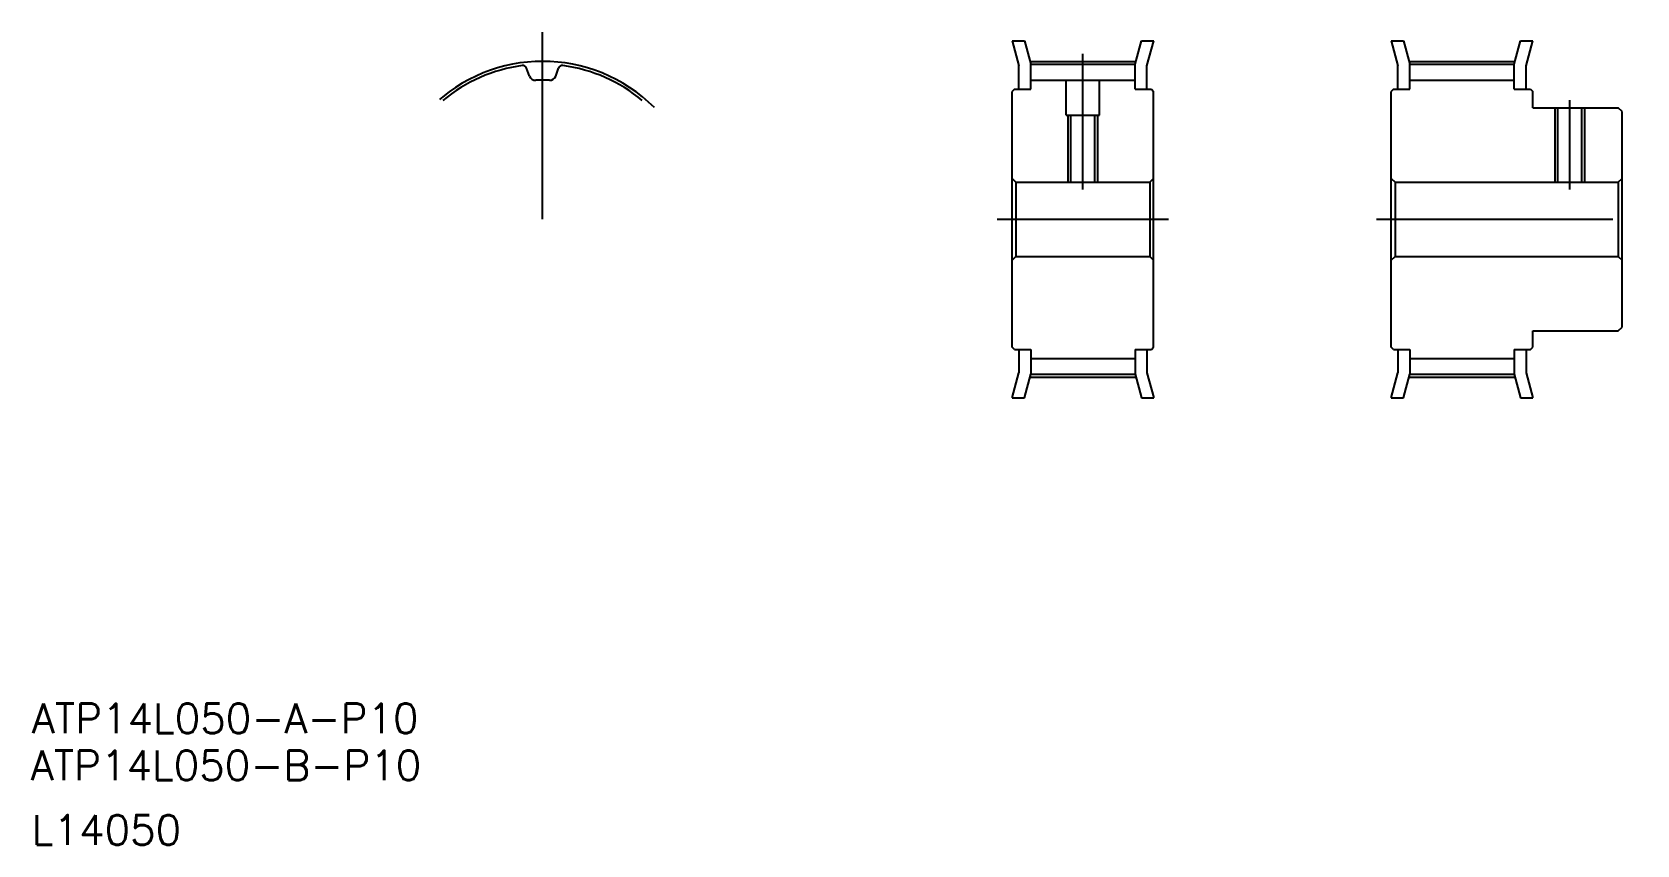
# Model space of a CAD drawing. Extents: x -1 to 215, y 40 to 149.
import ezdxf

# ---------------------------------------------------------------- set-up
doc = ezdxf.new("R2010")
doc.units = 0
doc.linetypes.add('CENTER', pattern=[50.8, 31.75, -6.35, 6.35, -6.35])
doc.linetypes.add('DASHED', pattern=[19.05, 12.7, -6.35])
doc.layers.get('0').update_dxf_attribs({"linetype": 'CONTINUOUS'})
doc.layers.add('CENTER', color=1, linetype='CENTER')
doc.styles.get("Standard").update_dxf_attribs({"font": 'txt', "bigfont": 'BIGFONT'})

msp = doc.modelspace()

# ---------------------------------------------------------------- linework, layer by layer
at = {"color": 7, "linetype": 'CONTINUOUS'}
for p, q in [((130.65, 148.09), (131.55, 144.72)), ((130.65, 148.09), (132.31, 148.09)), ((132.31, 148.09), (133.15, 144.93)), ((147.15, 144.93), (148, 148.09)), ((148, 148.09), (149.66, 148.09)), ((148.75, 144.72), (149.66, 148.09)), ((181.58, 148.09), (182.48, 144.72)), ((181.58, 148.09), (183.23, 148.09)), ((183.23, 148.09), (184.08, 144.93)), ((198.08, 144.93), (198.93, 148.09)), ((198.93, 148.09), (200.58, 148.09)), ((199.68, 144.72), (200.58, 148.09)), ((131.55, 141.59), (131.55, 144.72)), ((133.15, 144.93), (147.15, 144.93)), ((133.15, 141.59), (133.15, 144.93)), ((147.15, 141.59), (147.15, 144.93)), ((148.75, 141.59), (148.75, 144.72)), ((182.48, 141.59), (182.48, 144.72)), ((184.08, 144.93), (198.08, 144.93)), ((184.08, 141.59), (184.08, 144.93)), ((198.08, 141.59), (198.08, 144.93)), ((199.68, 141.59), (199.68, 144.72)), ((65.78, 143.35), (65.4, 144.41)), ((69.33, 143.35), (69.71, 144.41)), ((133.15, 142.8), (147.15, 142.8)), ((184.08, 142.8), (198.08, 142.8)), ((130.95, 141.59), (130.65, 141.29)), ((130.65, 106.89), (130.65, 141.29)), ((130.95, 141.59), (133.15, 141.59)), ((147.15, 141.59), (149.35, 141.59)), ((149.35, 141.59), (149.65, 141.29)), ((149.65, 106.89), (149.65, 141.29)), ((181.88, 141.59), (181.58, 141.29)), ((181.58, 106.89), (181.58, 141.29)), ((181.88, 141.59), (184.08, 141.59)), ((198.08, 141.59), (200.28, 141.59)), ((200.28, 141.59), (200.58, 141.29)), ((200.58, 139.09), (200.58, 141.29)), ((200.58, 139.09), (212.08, 139.09)), ((212.58, 138.59), (212.08, 139.09)), ((212.58, 109.59), (212.58, 138.59)), ((130.65, 129.59), (131.15, 129.09)), ((149.65, 129.59), (149.15, 129.09)), ((181.58, 129.59), (182.08, 129.09)), ((212.08, 129.09), (212.58, 129.59)), ((131.15, 129.09), (149.15, 129.09)), ((131.15, 129.09), (131.15, 119.09)), ((149.15, 129.09), (149.15, 119.09)), ((182.08, 129.09), (212.08, 129.09)), ((182.08, 129.09), (182.08, 119.09)), ((212.08, 129.09), (212.08, 119.09)), ((130.65, 118.59), (131.15, 119.09)), ((131.15, 119.09), (149.15, 119.09)), ((149.65, 118.59), (149.15, 119.09)), ((181.58, 118.59), (182.08, 119.09)), ((182.08, 119.09), (212.08, 119.09)), ((189.58, 119.09), (189.58, 119.09)), ((197.08, 119.09), (197.08, 119.09)), ((212.08, 119.09), (212.58, 118.59)), ((200.58, 109.09), (212.08, 109.09)), ((200.58, 106.89), (200.58, 109.09)), ((212.08, 109.09), (212.58, 109.59)), ((130.95, 106.59), (130.65, 106.89)), ((130.95, 106.59), (133.15, 106.59)), ((131.55, 106.59), (131.55, 103.46)), ((133.15, 106.59), (133.15, 103.25)), ((147.15, 106.59), (147.15, 103.25)), ((147.15, 106.59), (149.35, 106.59)), ((148.75, 106.59), (148.75, 103.46)), ((149.35, 106.59), (149.65, 106.89)), ((181.88, 106.59), (181.58, 106.89)), ((181.88, 106.59), (184.08, 106.59)), ((182.48, 106.59), (182.48, 103.46)), ((184.08, 106.59), (184.08, 103.25)), ((198.08, 106.59), (200.28, 106.59)), ((198.08, 106.59), (198.08, 103.25)), ((199.68, 106.59), (199.68, 103.46)), ((200.28, 106.59), (200.58, 106.89)), ((133.15, 105.38), (147.15, 105.38)), ((184.08, 105.38), (198.08, 105.38)), ((130.65, 100.09), (131.55, 103.46)), ((132.31, 100.09), (133.15, 103.25)), ((133.15, 103.25), (147.15, 103.25)), ((147.15, 103.25), (148, 100.09)), ((148.75, 103.46), (149.66, 100.09)), ((181.58, 100.09), (182.48, 103.46)), ((183.23, 100.09), (184.08, 103.25)), ((184.08, 103.25), (198.08, 103.25)), ((198.08, 103.25), (198.93, 100.09)), ((199.68, 103.46), (200.58, 100.09)), ((130.65, 100.09), (132.31, 100.09)), ((148, 100.09), (149.66, 100.09)), ((181.58, 100.09), (183.23, 100.09)), ((198.93, 100.09), (200.58, 100.09))]:
    msp.add_line(p, q, dxfattribs=at)
at = {"color": 3, "linetype": 'DASHED'}
for p, q in [((137.9, 138.09), (137.9, 142.8)), ((142.4, 138.09), (142.4, 142.8)), ((137.9, 138.09), (142.4, 138.09)), ((138.15, 129.09), (138.15, 138.09)), ((138.53, 129.09), (138.53, 138.09)), ((141.77, 129.09), (141.77, 138.09)), ((142.15, 129.09), (142.15, 138.09)), ((203.58, 129.09), (203.58, 139.09)), ((203.96, 129.09), (203.96, 139.09)), ((207.2, 129.09), (207.2, 139.09)), ((207.58, 129.09), (207.58, 139.09))]:
    msp.add_line(p, q, dxfattribs=at)
at = {"color": 7, "linetype": 'CONTINUOUS'}
for centre, radius, start, end in [((67.56, 124.09), 20.84, 97.5151, 130), ((64.9, 144.23), 0.53, 20, 97.5151), ((70.21, 144.23), 0.53, 82.4849, 160), ((67.56, 124.09), 20.84, 50, 82.4849), ((66.59, 143.64), 0.86, 200, 272.8194), ((67.56, 124.09), 18.71, 87.1806, 92.8194), ((68.52, 143.64), 0.86, 267.1806, 340)]:
    msp.add_arc(centre, radius, start, end, dxfattribs=at)
at = {"layer": 'CENTER', "color": 1, "linetype": 'CENTER'}
for p, q in [((67.56, 124.09), (67.56, 149.26)), ((133.05, 145.32), (147.26, 145.32)), ((140.15, 128.09), (140.15, 146.32)), ((183.98, 145.32), (198.18, 145.32)), ((205.58, 128.09), (205.58, 140.09)), ((128.65, 124.09), (151.65, 124.09)), ((179.58, 124.09), (214.58, 124.09)), ((133.05, 102.87), (147.26, 102.87)), ((183.98, 102.87), (198.18, 102.87))]:
    msp.add_line(p, q, dxfattribs=at)
msp.add_arc((67.56, 124.09), 21.23, 45, 135, dxfattribs=at)

# ---------------------------------------------------------------- texts
at = {"color": 7, "linetype": 'CONTINUOUS'}
for s, p in [('ATP14L050-A-P10', (-1.06, 54.99)), ('ATP14L050-B-P10', (-1.2, 48.68)), ('L14050', (-1.06, 39.99))]:
    msp.add_text(s, height=4, dxfattribs=at).set_placement(p)

doc.saveas('drawing.dxf')
